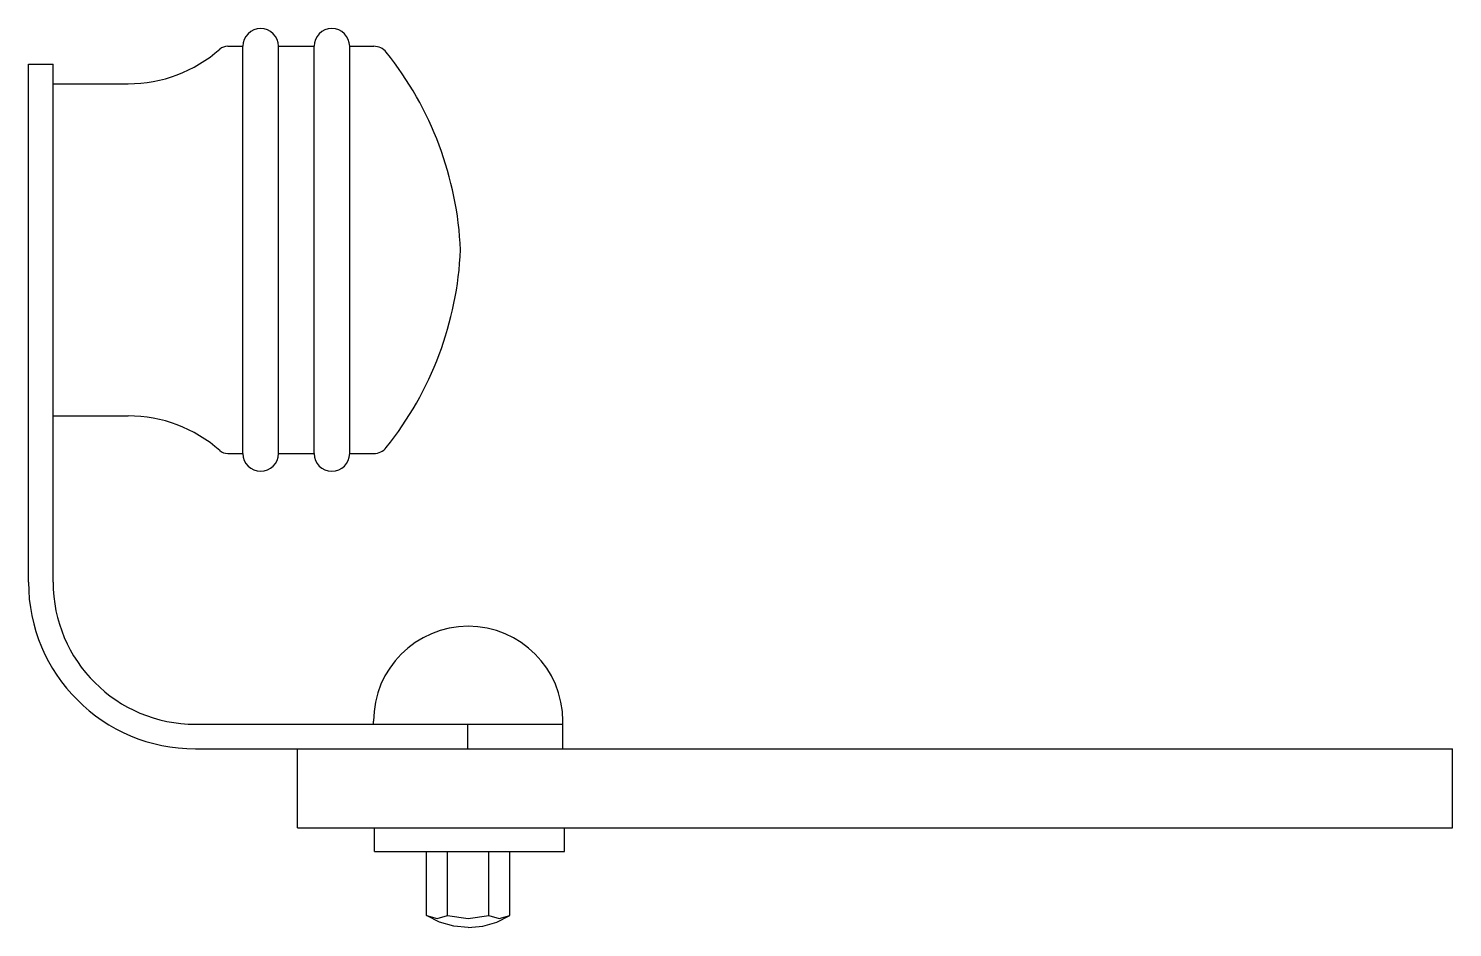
# Model space of a CAD drawing. Extents: x -699.403 to -699.221, y 0.579 to 0.693.
import ezdxf

# ---------------------------------------------------------------- set-up
doc = ezdxf.new("R2010")
doc.units = 0
doc.header["$LTSCALE"] = 0.070496
doc.header["$MEASUREMENT"] = 0
doc.linetypes.add('CONTINU', pattern=[0])
doc.layers.get('0').update_dxf_attribs({"linetype": 'CONTINUOUS'})

msp = doc.modelspace()

# ---------------------------------------------------------------- linework, layer by layer
at = {"linetype": 'CONTINU'}
for points in [[(-699.37077, 0.69085, 0.99996), (-699.3753, 0.69085)], [(-699.36171, 0.69085, 0.999956), (-699.36624, 0.69085)], [(-699.37724, 0.69085, 0.18268), (-699.37824, 0.69048)], [(-699.35706, 0.6901, 0.227127), (-699.35863, 0.69085)], [(-699.38989, 0.68607, 0.182675), (-699.37824, 0.69048)], [(-699.3476, 0.66492, 0.15922), (-699.35706, 0.6901)], [(-699.35706, 0.63974, 0.15922), (-699.3476, 0.66492)], [(-699.37824, 0.63937, 0.182675), (-699.38989, 0.64377)], [(-699.37824, 0.63937, 0.183019), (-699.37724, 0.63899)], [(-699.3753, 0.63899, 0.999959), (-699.37077, 0.63899)], [(-699.36624, 0.63899, 0.999954), (-699.36171, 0.63899)], [(-699.35863, 0.63899, 0.227119), (-699.35706, 0.63974)], [(-699.4026, 0.62262, 0.414213), (-699.38135, 0.60137)], [(-699.39947, 0.62262, 0.414213), (-699.38135, 0.6045)], [(-699.34662, 0.61698, 0.413365), (-699.35867, 0.6049)], [(-699.33457, 0.6049, 0.413358), (-699.34662, 0.61698)]]:
    msp.add_lwpolyline(points, format="xyb", dxfattribs=at)
for points in [[(-699.37724, 0.69085), (-699.3753, 0.69085)], [(-699.3753, 0.63899), (-699.3753, 0.69085)], [(-699.37077, 0.63899), (-699.37077, 0.69085)], [(-699.37077, 0.69085), (-699.36624, 0.69085)], [(-699.36624, 0.63899), (-699.36624, 0.69085)], [(-699.36171, 0.63899), (-699.36171, 0.69085)], [(-699.36171, 0.69085), (-699.35863, 0.69085)], [(-699.4026, 0.62262), (-699.4026, 0.68859)], [(-699.4026, 0.68859), (-699.39947, 0.68859)], [(-699.39947, 0.62262), (-699.39947, 0.68859)], [(-699.39947, 0.68607), (-699.38989, 0.68607)], [(-699.39947, 0.64377), (-699.38989, 0.64377)], [(-699.37724, 0.63899), (-699.3753, 0.63899)], [(-699.37077, 0.63899), (-699.36624, 0.63899)], [(-699.36171, 0.63899), (-699.35863, 0.63899)], [(-699.38135, 0.6045), (-699.33583, 0.6045)], [(-699.35867, 0.6045), (-699.35867, 0.6049)], [(-699.34665, 0.60137), (-699.34665, 0.6045)], [(-699.33583, 0.6045), (-699.33457, 0.6045)], [(-699.33457, 0.60137), (-699.33457, 0.6049)], [(-699.38135, 0.60137), (-699.22132, 0.60137)], [(-699.36836, 0.5913), (-699.36836, 0.60137)], [(-699.22132, 0.5913), (-699.22132, 0.60137)], [(-699.36836, 0.5913), (-699.22132, 0.5913)], [(-699.35853, 0.58828), (-699.35853, 0.5913)], [(-699.33436, 0.58828), (-699.33436, 0.5913)], [(-699.35853, 0.58828), (-699.33436, 0.58828)], [(-699.35191, 0.58014), (-699.35191, 0.58828)], [(-699.34927, 0.58014), (-699.34927, 0.58828)], [(-699.34398, 0.58014), (-699.34398, 0.58828)], [(-699.34133, 0.58014), (-699.34133, 0.58828)], [(-699.34662, 0.57861), (-699.34846, 0.57878), (-699.35026, 0.57929), (-699.35191, 0.58014)], [(-699.35191, 0.58014), (-699.35059, 0.57977)], [(-699.35059, 0.57977), (-699.34927, 0.58014)], [(-699.34927, 0.58014), (-699.34662, 0.57977)], [(-699.34662, 0.57861), (-699.34478, 0.57878), (-699.34298, 0.57929), (-699.34133, 0.58014)], [(-699.34662, 0.57977), (-699.34398, 0.58014)], [(-699.34398, 0.58014), (-699.34266, 0.57977)], [(-699.34266, 0.57977), (-699.34133, 0.58014)]]:
    msp.add_lwpolyline(points, dxfattribs=at)

doc.saveas('drawing.dxf')
